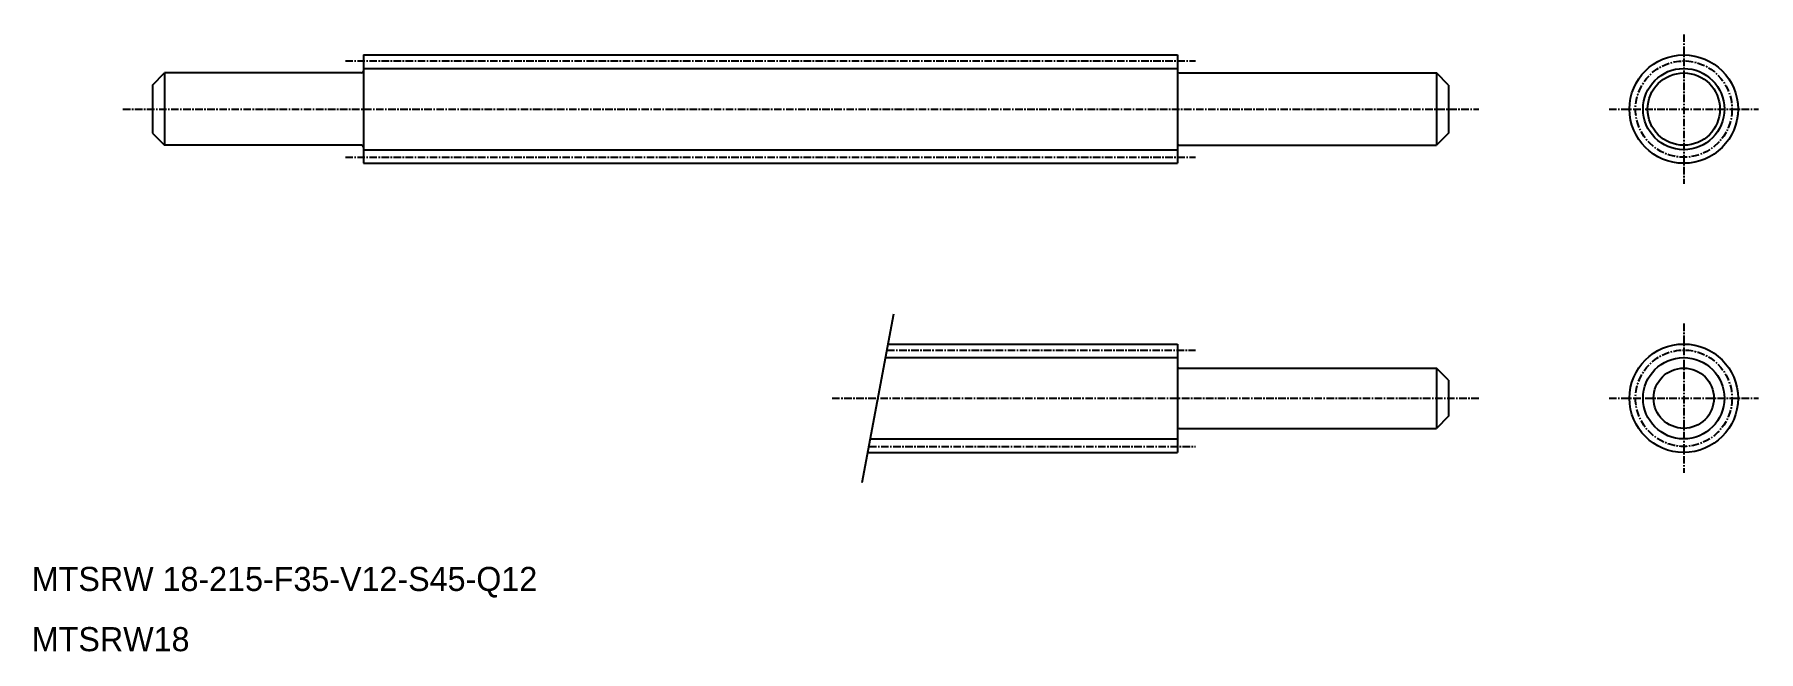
# Model space of a CAD drawing. Extents: x 10 to 296, y 10 to 112.
import ezdxf

# ---------------------------------------------------------------- set-up
doc = ezdxf.new("R2010")
doc.units = 0
doc.linetypes.add('CENTER', pattern=[2, 1.25, -0.25, 0.25, -0.25])
doc.linetypes.add('PHANTOM', pattern=[63.5, 31.75, -6.35, 6.35, -6.35, 6.35, -6.35])
doc.layers.get('0').update_dxf_attribs({"linetype": 'CONTINUOUS'})
doc.layers.add('CENTER', color=1, linetype='CENTER')

msp = doc.modelspace()

# ---------------------------------------------------------------- linework, layer by layer
at = {"color": 7, "linetype": 'CONTINUOUS'}
for p, q in [((65, 109), (65, 91)), ((65, 109), (200, 109)), ((200, 109), (200, 91)), ((30, 104), (32, 106)), ((64.7, 106), (32, 106)), ((32, 106), (32, 94)), ((200.3, 106), (243, 106)), ((243, 106), (243, 94)), ((245, 104), (243, 106)), ((30, 104), (30, 96)), ((245, 104), (245, 96)), ((30, 96), (32, 94)), ((245, 96), (243, 94)), ((64.7, 94), (32, 94)), ((200.3, 94), (243, 94)), ((65, 91), (200, 91)), ((85.38, 91), (85.38, 91)), ((105.75, 91), (105.75, 91)), ((152.11, 61), (200, 61)), ((200, 61), (200, 43)), ((200.3, 57), (243, 57)), ((243, 57), (243, 47)), ((245, 55), (243, 57)), ((245, 55), (245, 49)), ((245, 49), (243, 47)), ((200.3, 47), (243, 47)), ((148.61, 43), (200, 43))]:
    msp.add_line(p, q, dxfattribs=at)
at = {"color": 3, "linetype": 'CONTINUOUS'}
for p, q in [((65, 106.75), (200, 106.75)), ((65, 93.25), (200, 93.25)), ((151.63, 58.75), (200, 58.75)), ((149.1, 45.25), (200, 45.25))]:
    msp.add_line(p, q, dxfattribs=at)
at = {"color": 3, "linetype": 'PHANTOM'}
msp.add_line((147.74, 38), (152.99, 66), dxfattribs=at)
at = {"color": 7, "linetype": 'CONTINUOUS'}
for centre, radius in [((284, 100), 9), ((284, 100), 6), ((284, 52), 9), ((284, 52), 5)]:
    msp.add_circle(centre, radius, dxfattribs=at)
at = {"color": 3, "linetype": 'CONTINUOUS'}
for centre in [(284, 100), (284, 52)]:
    msp.add_circle(centre, 6.75, dxfattribs=at)
at = {"color": 7, "linetype": 'CONTINUOUS'}
for centre, start, end in [((64.7, 106.3), 270, 360), ((200.3, 106.3), 180, 270), ((64.7, 93.7), 0, 90), ((200.3, 93.7), 90, 180), ((200.3, 57.3), 180, 270), ((200.3, 46.7), 90, 180)]:
    msp.add_arc(centre, 0.3, start, end, dxfattribs=at)
at = {"layer": 'CENTER', "color": 1, "linetype": 'CENTER'}
for p, q in [((284, 112.4), (284, 87.6)), ((62, 108), (203, 108)), ((25.1, 100), (250, 100)), ((271.6, 100), (296.4, 100)), ((62, 92), (203, 92)), ((284, 64.4), (284, 39.6)), ((151.86, 60), (203, 60)), ((142.74, 52), (250, 52)), ((271.6, 52), (296.4, 52)), ((148.86, 44), (203, 44))]:
    msp.add_line(p, q, dxfattribs=at)
for centre in [(284, 100), (284, 52)]:
    msp.add_circle(centre, 8, dxfattribs=at)

# ---------------------------------------------------------------- texts
at = {"color": 7, "linetype": 'CONTINUOUS'}
for s, p in [('MTSRW 18-215-F35-V12-S45-Q12', (10, 20)), ('MTSRW18', (10, 10))]:
    msp.add_text(s, height=4, dxfattribs=at).set_placement(p)

doc.saveas('drawing.dxf')
